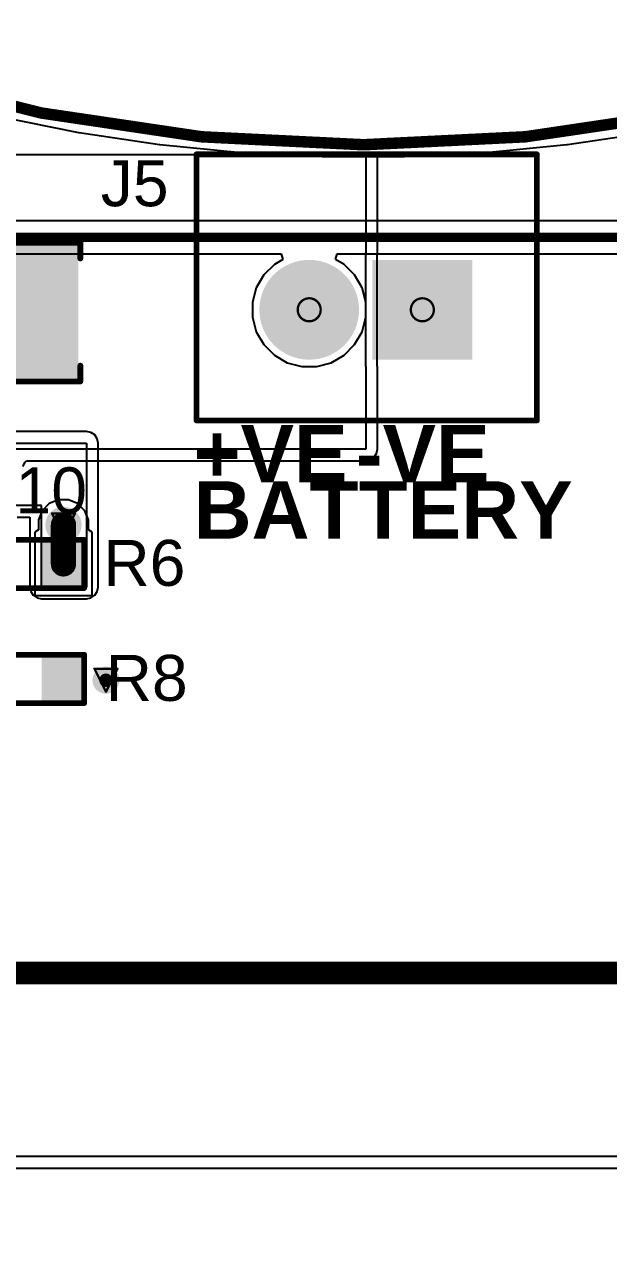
# Model space of a CAD drawing. Header units: inches. Extents: x -89 to 427, y -87 to 99.
# Drawn here: x -7.5 to 5.42, y -60.65 to -33.85 of the extents above; entities that cross this region are included whole.
import ezdxf

# ---------------------------------------------------------------- set-up
doc = ezdxf.new("R2010")
doc.units = ezdxf.units.IN
for name, color, linetype in [('Board_Outline', 56, 'Continuous'), ('Bottom Layer', 5, 'Continuous'), ('Bottom Solder', 6, 'Continuous'), ('Drill Drawing', 1, 'Continuous'), ('Multi-Layer', 9, 'Continuous'), ('Pad Holes', 156, 'Continuous'), ('Top Layer', 1, 'Continuous'), ('Top Overlay', 2, 'Continuous'), ('Top Paste', 8, 'Continuous'), ('Top Solder', 216, 'Continuous'), ('Via Holes', 16, 'Continuous')]:
    doc.layers.add(name, color=color, linetype=linetype)
doc.styles.add('Arial', font='', dxfattribs={"height": 0.2})
doc.styles.add('Arial_Bold', font='', dxfattribs={"height": 0.2})
doc.styles.get('Arial').set_extended_font_data('Arial')
doc.styles.get('Arial_Bold').set_extended_font_data('Arial', bold=True)

msp = doc.modelspace()

# ---------------------------------------------------------------- hatches: boundary and pattern name
at = {"layer": 'Bottom Layer'}
h = msp.add_hatch(color=5, dxfattribs=at)
edge = h.paths.add_edge_path()
edge.add_arc((-1.199, -40.157), 1, 0, 360)
msp.add_hatch(color=5, dxfattribs=at).paths.add_polyline_path([(2.301, -41.157), (0.301, -41.157), (0.301, -39.157), (2.301, -39.157)])
h = msp.add_hatch(color=5, dxfattribs=at)
edge = h.paths.add_edge_path()
edge.add_arc((-6.629, -44.907), 0.3, 0, 360)
h = msp.add_hatch(color=5, dxfattribs=at)
edge = h.paths.add_edge_path()
edge.add_arc((-5.69, -48.336), 0.3, 0, 360)
at = {"layer": 'Bottom Solder'}
h = msp.add_hatch(color=6, dxfattribs=at)
edge = h.paths.add_edge_path()
edge.add_arc((-1.199, -40.157), 1.102, 0, 360)
msp.add_hatch(color=6, dxfattribs=at).paths.add_polyline_path([(2.402, -41.259), (0.199, -41.259), (0.199, -39.056), (2.402, -39.056)])
h = msp.add_hatch(color=6, dxfattribs=at)
edge = h.paths.add_edge_path()
edge.add_arc((-6.629, -44.907), 0.402, 0, 360)
at = {"layer": 'Multi-Layer'}
h = msp.add_hatch(color=9, dxfattribs=at)
edge = h.paths.add_edge_path()
edge.add_arc((-1.199, -40.157), 1, 0, 360)
msp.add_hatch(color=9, dxfattribs=at).paths.add_polyline_path([(2.301, -41.157), (0.301, -41.157), (0.301, -39.157), (2.301, -39.157)])
at = {"layer": 'Pad Holes'}
h = msp.add_hatch(color=7, dxfattribs=at)
edge = h.paths.add_edge_path()
edge.add_arc((-1.199, -40.157), 0.5, 0, 360)
h = msp.add_hatch(color=7, dxfattribs=at)
edge = h.paths.add_edge_path()
edge.add_arc((1.301, -40.157), 0.5, 0, 360)
at = {"layer": 'Top Layer'}
for points in [[(-7.998, -38.808), (-6.398, -38.808), (-6.398, -41.608), (-7.998, -41.608)], [(2.301, -41.157), (0.301, -41.157), (0.301, -39.157), (2.301, -39.157)], [(-7.01, -46.213), (-7.01, -45.324), (-6.248, -45.324), (-6.248, -46.213)], [(-7.01, -48.753), (-7.01, -47.864), (-6.248, -47.864), (-6.248, -48.753)]]:
    msp.add_hatch(color=1, dxfattribs=at).paths.add_polyline_path(points)
h = msp.add_hatch(color=1, dxfattribs=at)
edge = h.paths.add_edge_path()
edge.add_arc((-1.199, -40.157), 1, 0, 360)
h = msp.add_hatch(color=1, dxfattribs=at)
edge = h.paths.add_edge_path()
edge.add_arc((-6.629, -44.907), 0.3, 0, 360)
h = msp.add_hatch(color=1, dxfattribs=at)
edge = h.paths.add_edge_path()
edge.add_arc((-5.69, -48.336), 0.3, 0, 360)
at = {"layer": 'Top Paste'}
for points in [[(-7.998, -38.808), (-6.398, -38.808), (-6.398, -41.608), (-7.998, -41.608)], [(-7.01, -46.213), (-7.01, -45.324), (-6.248, -45.324), (-6.248, -46.213)], [(-7.01, -48.753), (-7.01, -47.864), (-6.248, -47.864), (-6.248, -48.753)]]:
    msp.add_hatch(color=8, dxfattribs=at).paths.add_polyline_path(points)
at = {"layer": 'Top Solder'}
for points in [[(-8.1, -38.707), (-6.297, -38.707), (-6.297, -41.71), (-8.1, -41.71)], [(2.402, -41.259), (0.199, -41.259), (0.199, -39.056), (2.402, -39.056)], [(-7.112, -46.314), (-7.112, -45.222), (-6.147, -45.222), (-6.147, -46.314)], [(-7.112, -48.854), (-7.112, -47.762), (-6.147, -47.762), (-6.147, -48.854)]]:
    msp.add_hatch(color=216, dxfattribs=at).paths.add_polyline_path(points)
h = msp.add_hatch(color=216, dxfattribs=at)
edge = h.paths.add_edge_path()
edge.add_arc((-1.199, -40.157), 1.102, 0, 360)
h = msp.add_hatch(color=216, dxfattribs=at)
edge = h.paths.add_edge_path()
edge.add_arc((-6.629, -44.907), 0.402, 0, 360)
at = {"layer": 'Via Holes'}
h = msp.add_hatch(color=7, dxfattribs=at)
edge = h.paths.add_edge_path()
edge.add_arc((-6.629, -44.907), 0.15, 0, 360)
h = msp.add_hatch(color=7, dxfattribs=at)
edge = h.paths.add_edge_path()
edge.add_arc((-5.69, -48.336), 0.15, 0, 360)

# ---------------------------------------------------------------- linework, layer by layer
at = {"layer": 'Board_Outline'}
for points in [[(87.312, 0, 0.254, 0.254, 1), (-87.312, 0, 0.254, 0.254, 1)], [(36.513, 0, 0.254, 0.254, 1), (-36.513, 0, 0.254, 0.254, 1)]]:
    msp.add_lwpolyline(points, format="xyseb", close=True, dxfattribs=at)
at = {"layer": 'Bottom Layer'}
for p, q in [((-8.053, -35.89), (-6.295, -36.24)), ((-6.295, -36.24), (-6.288, -36.24)), ((-6.288, -36.24), (-6.282, -36.242)), ((-6.282, -36.242), (-4.509, -36.505)), ((4.509, -36.505), (6.282, -36.242)), ((-4.509, -36.505), (-4.502, -36.505)), ((-4.502, -36.505), (-4.496, -36.507)), ((-4.496, -36.507), (-2.712, -36.682)), ((-2.712, -36.682), (-2.706, -36.682)), ((-2.706, -36.682), (-2.7, -36.683)), ((-2.7, -36.683), (-0.909, -36.771)), ((0.909, -36.771), (2.7, -36.683)), ((2.7, -36.683), (2.706, -36.682)), ((2.706, -36.682), (2.712, -36.682)), ((2.712, -36.682), (4.496, -36.507)), ((4.496, -36.507), (4.502, -36.505)), ((4.502, -36.505), (4.509, -36.505)), ((-0.909, -36.771), (-0.903, -36.77)), ((-0.903, -36.77), (-0.896, -36.771)), ((-0.896, -36.771), (0.896, -36.771)), ((0.896, -36.771), (0.903, -36.77)), ((0.903, -36.77), (0.909, -36.771)), ((59.387, -38.195), (-34.597, -38.195)), ((-34.747, -38.92), (-1.818, -38.92)), ((-1.784, -39.047), (-1.969, -39.154)), ((-1.818, -38.92), (-1.784, -39.047)), ((-0.615, -39.047), (-0.581, -38.92)), ((-0.429, -39.154), (-0.615, -39.047)), ((-0.581, -38.92), (59.538, -38.92)), ((-1.969, -39.154), (-2.203, -39.387)), ((-0.196, -39.387), (-0.429, -39.154)), ((-2.203, -39.387), (-2.368, -39.673)), ((-0.031, -39.673), (-0.196, -39.387)), ((-2.368, -39.673), (-2.453, -39.992)), ((0.055, -39.992), (-0.031, -39.673)), ((-2.453, -39.992), (-2.453, -40.322)), ((0.055, -40.322), (0.055, -39.992)), ((-2.453, -40.322), (-2.368, -40.641)), ((-0.031, -40.641), (0.055, -40.322)), ((-2.368, -40.641), (-2.203, -40.927)), ((-0.196, -40.927), (-0.031, -40.641)), ((-2.203, -40.927), (-1.969, -41.161)), ((-0.429, -41.161), (-0.196, -40.927)), ((-1.969, -41.161), (-1.683, -41.326)), ((-0.715, -41.326), (-0.429, -41.161)), ((-1.683, -41.326), (-1.364, -41.411)), ((-1.364, -41.411), (-1.034, -41.411)), ((-1.034, -41.411), (-0.715, -41.326)), ((-6.121, -42.845), (-40.685, -42.845)), ((-6.022, -42.865), (-6.121, -42.845)), ((-5.938, -42.921), (-6.022, -42.865)), ((-40.685, -43.104), (-6.121, -43.104)), ((-6.121, -43.104), (-6.121, -46.279)), ((-5.882, -43.005), (-5.938, -42.921)), ((-5.862, -43.104), (-5.882, -43.005)), ((-5.862, -46.279), (-5.862, -43.104)), ((-7.112, -44.475), (-7.776, -44.475)), ((-7.112, -46.279), (-7.112, -44.475)), ((-7.65, -44.734), (-7.371, -44.734)), ((-7.371, -44.734), (-7.371, -46.279)), ((-7.371, -46.279), (-7.351, -46.378)), ((-6.121, -46.279), (-7.112, -46.279)), ((-5.882, -46.378), (-5.862, -46.279)), ((-7.351, -46.378), (-7.295, -46.462)), ((-7.295, -46.462), (-7.211, -46.518)), ((-7.211, -46.518), (-7.112, -46.538)), ((-7.112, -46.538), (-6.121, -46.538)), ((-6.121, -46.538), (-6.022, -46.518)), ((-6.022, -46.518), (-5.938, -46.462)), ((-5.938, -46.462), (-5.882, -46.378))]:
    msp.add_line(p, q, dxfattribs=at)
msp.add_lwpolyline([(-34.747, -38.557, 0.203, 0.203, 0), (59.538, -38.557, 0.203, 0.203, 0)], format="xyseb", dxfattribs=at)
at = {"layer": 'Drill Drawing'}
for points in [[(-0.945, -40.157, 0.0508, 0.0508, 1), (-1.453, -40.157, 0.0508, 0.0508, 1)], [(1.555, -40.157, 0.0508, 0.0508, 1), (1.047, -40.157, 0.0508, 0.0508, 1)], [(-1.466, -40.157, 0.0254, 0.0254, 1), (-1.441, -40.157, 0.0254, 0.0254, 1)], [(-0.958, -40.157, 0.0254, 0.0254, 1), (-0.933, -40.157, 0.0254, 0.0254, 1)], [(1.034, -40.157, 0.0254, 0.0254, 1), (1.059, -40.157, 0.0254, 0.0254, 1)], [(1.542, -40.157, 0.0254, 0.0254, 1), (1.567, -40.157, 0.0254, 0.0254, 1)], [(-6.896, -44.653, 0.0254, 0.0254, 1), (-6.871, -44.653, 0.0254, 0.0254, 1)], [(-6.896, -44.653, 0.0254, 0.0254, 1), (-6.871, -44.653, 0.0254, 0.0254, 1)], [(-6.388, -44.653, 0.0254, 0.0254, 1), (-6.363, -44.653, 0.0254, 0.0254, 1)], [(-6.388, -44.653, 0.0254, 0.0254, 1), (-6.363, -44.653, 0.0254, 0.0254, 1)], [(-6.642, -45.161, 0.0254, 0.0254, 1), (-6.617, -45.161, 0.0254, 0.0254, 1)], [(-6.642, -45.161, 0.0254, 0.0254, 1), (-6.617, -45.161, 0.0254, 0.0254, 1)], [(-5.956, -48.082, 0.0254, 0.0254, 1), (-5.931, -48.082, 0.0254, 0.0254, 1)], [(-5.956, -48.082, 0.0254, 0.0254, 1), (-5.931, -48.082, 0.0254, 0.0254, 1)], [(-5.448, -48.082, 0.0254, 0.0254, 1), (-5.423, -48.082, 0.0254, 0.0254, 1)], [(-5.448, -48.082, 0.0254, 0.0254, 1), (-5.423, -48.082, 0.0254, 0.0254, 1)], [(-5.702, -48.59, 0.0254, 0.0254, 1), (-5.677, -48.59, 0.0254, 0.0254, 1)], [(-5.702, -48.59, 0.0254, 0.0254, 1), (-5.677, -48.59, 0.0254, 0.0254, 1)]]:
    msp.add_lwpolyline(points, format="xyseb", close=True, dxfattribs=at)
for points in [[(-6.883, -44.653, 0.0508, 0.0508, 0), (-6.375, -44.653, 0.0508, 0.0508, 0)], [(-6.883, -44.653, 0.0508, 0.0508, 0), (-6.629, -45.161, 0.0508, 0.0508, 0)], [(-6.629, -45.161, 0.0508, 0.0508, 0), (-6.375, -44.653, 0.0508, 0.0508, 0)], [(-5.944, -48.082, 0.0508, 0.0508, 0), (-5.436, -48.082, 0.0508, 0.0508, 0)], [(-5.944, -48.082, 0.0508, 0.0508, 0), (-5.69, -48.59, 0.0508, 0.0508, 0)], [(-5.69, -48.59, 0.0508, 0.0508, 0), (-5.436, -48.082, 0.0508, 0.0508, 0)]]:
    msp.add_lwpolyline(points, format="xyseb", dxfattribs=at)
at = {"layer": 'Multi-Layer'}
for p, q in [((-8.002, -35.636), (-6.244, -35.986)), ((-6.244, -35.986), (-4.471, -36.249)), ((4.471, -36.249), (6.244, -35.986)), ((-4.471, -36.249), (-2.687, -36.425)), ((-2.687, -36.425), (-0.896, -36.513)), ((0.896, -36.513), (2.687, -36.425)), ((2.687, -36.425), (4.471, -36.249)), ((-0.896, -36.513), (0, -36.513)), ((0, -36.513), (0.896, -36.513))]:
    msp.add_line(p, q, dxfattribs=at)
at = {"layer": 'Top Layer'}
for p, q in [((4.509, -36.505), (6.282, -36.242)), ((0.909, -36.771), (2.7, -36.683)), ((2.7, -36.683), (2.706, -36.682)), ((2.706, -36.682), (2.712, -36.682)), ((2.712, -36.682), (4.496, -36.507)), ((4.496, -36.507), (4.502, -36.505)), ((4.502, -36.505), (4.509, -36.505)), ((-8.661, -36.728), (-1.78, -36.728)), ((-1.78, -36.728), (-0.909, -36.771)), ((-0.909, -36.771), (-0.903, -36.77)), ((-0.903, -36.77), (-0.896, -36.771)), ((-0.896, -36.771), (0.051, -36.771)), ((0.051, -36.771), (0.051, -38.049)), ((0.31, -38.049), (0.31, -36.771)), ((0.31, -36.771), (0.896, -36.771)), ((0.896, -36.771), (0.903, -36.77)), ((0.903, -36.77), (0.909, -36.771)), ((0.051, -38.049), (0.051, -38.903)), ((0.31, -38.903), (0.31, -38.049)), ((0.051, -38.903), (0.047, -38.903)), ((0.047, -38.903), (0.047, -41.411)), ((0.306, -38.924), (0.31, -38.903)), ((0.306, -41.391), (0.306, -38.924)), ((0.047, -41.411), (0.051, -41.411)), ((0.051, -41.411), (0.051, -43.231)), ((0.31, -41.411), (0.306, -41.391)), ((0.31, -43.231), (0.31, -41.411)), ((0.051, -43.231), (-14.808, -43.231)), ((0.234, -43.414), (0.29, -43.33)), ((0.29, -43.33), (0.31, -43.231)), ((-7.528, -43.617), (-7.478, -43.525)), ((-7.478, -43.525), (-7.447, -43.49)), ((-7.447, -43.49), (0.051, -43.49)), ((0.051, -43.49), (0.15, -43.47)), ((0.15, -43.47), (0.234, -43.414)), ((-6.943, -44.438), (-7.099, -44.593)), ((-6.74, -44.353), (-6.943, -44.438)), ((-6.519, -44.353), (-6.74, -44.353)), ((-6.316, -44.438), (-6.519, -44.353)), ((-6.16, -44.593), (-6.316, -44.438)), ((-7.099, -44.593), (-7.183, -44.797)), ((-6.075, -44.797), (-6.16, -44.593)), ((-7.183, -44.797), (-7.183, -45.017)), ((-6.075, -45.017), (-6.075, -44.797)), ((-7.183, -45.017), (-7.264, -45.07)), ((-7.264, -45.07), (-7.264, -45.07)), ((-7.264, -45.07), (-7.264, -46.467)), ((-5.994, -45.07), (-6.075, -45.017)), ((-5.994, -46.467), (-5.994, -45.07)), ((-5.994, -45.07), (-5.994, -45.07)), ((-7.264, -46.467), (-5.994, -46.467)), ((36.8, -54.707), (-17.47, -54.707)), ((-20.041, -54.966), (37.059, -54.966)), ((43.383, -58.852), (-20.041, -58.852)), ((-20.041, -59.111), (43.383, -59.111))]:
    msp.add_line(p, q, dxfattribs=at)
msp.add_lwpolyline([(-6.629, -45.768, 0.559, 0.559, 0), (-6.629, -44.907, 0.559, 0.559, 0)], format="xyseb", dxfattribs=at)
for points in [[(-6.769, -44.907, 0.279, 0.279, 1), (-6.49, -44.907, 0.279, 0.279, 1)], [(-6.769, -45.768, 0.279, 0.279, 1), (-6.49, -45.768, 0.279, 0.279, 1)]]:
    msp.add_lwpolyline(points, format="xyseb", close=True, dxfattribs=at)
at = {"layer": 'Top Overlay'}
for points in [[(-3.689, -42.599, 0.127, 0.127, 0), (-3.689, -36.725, 0.127, 0.127, 0)], [(-3.689, -36.725, 0.127, 0.127, 0), (3.833, -36.725, 0.127, 0.127, 0)], [(3.833, -42.599, 0.127, 0.127, 0), (3.833, -36.725, 0.127, 0.127, 0)], [(-12.081, -38.675, 0.127, 0.127, 0), (-6.256, -38.675, 0.127, 0.127, 0)], [(-6.256, -39.025, 0.127, 0.127, 0), (-6.256, -38.675, 0.127, 0.127, 0)], [(-6.256, -41.741, 0.127, 0.127, 0), (-6.256, -41.391, 0.127, 0.127, 0)], [(-12.081, -41.741, 0.127, 0.127, 0), (-6.256, -41.741, 0.127, 0.127, 0)], [(-3.689, -42.599, 0.127, 0.127, 0), (3.833, -42.599, 0.127, 0.127, 0)], [(-8.611, -45.235, 0.127, 0.127, 0), (-6.172, -45.235, 0.127, 0.127, 0)], [(-6.172, -46.302, 0.127, 0.127, 0), (-6.172, -45.235, 0.127, 0.127, 0)], [(-8.611, -46.302, 0.127, 0.127, 0), (-6.172, -46.302, 0.127, 0.127, 0)], [(-8.611, -47.775, 0.127, 0.127, 0), (-6.172, -47.775, 0.127, 0.127, 0)], [(-6.172, -48.842, 0.127, 0.127, 0), (-6.172, -47.775, 0.127, 0.127, 0)], [(-8.611, -48.842, 0.127, 0.127, 0), (-6.172, -48.842, 0.127, 0.127, 0)], [(-38.493, -54.802, 0.5, 0.5, 0), (38.507, -54.802, 0.5, 0.5, 0)]]:
    msp.add_lwpolyline(points, format="xyseb", dxfattribs=at)
for points in [[(-3.721, -36.725, 0.0635, 0.0635, 1), (-3.657, -36.725, 0.0635, 0.0635, 1)], [(-3.721, -36.725, 0.0635, 0.0635, 1), (-3.657, -36.725, 0.0635, 0.0635, 1)], [(3.801, -36.725, 0.0635, 0.0635, 1), (3.865, -36.725, 0.0635, 0.0635, 1)], [(3.801, -36.725, 0.0635, 0.0635, 1), (3.865, -36.725, 0.0635, 0.0635, 1)], [(-6.288, -38.675, 0.0635, 0.0635, 1), (-6.224, -38.675, 0.0635, 0.0635, 1)], [(-6.288, -38.675, 0.0635, 0.0635, 1), (-6.224, -38.675, 0.0635, 0.0635, 1)], [(-6.288, -39.025, 0.0635, 0.0635, 1), (-6.224, -39.025, 0.0635, 0.0635, 1)], [(-6.288, -41.391, 0.0635, 0.0635, 1), (-6.224, -41.391, 0.0635, 0.0635, 1)], [(-6.288, -41.741, 0.0635, 0.0635, 1), (-6.224, -41.741, 0.0635, 0.0635, 1)], [(-6.288, -41.741, 0.0635, 0.0635, 1), (-6.224, -41.741, 0.0635, 0.0635, 1)], [(-3.721, -42.599, 0.0635, 0.0635, 1), (-3.657, -42.599, 0.0635, 0.0635, 1)], [(-3.721, -42.599, 0.0635, 0.0635, 1), (-3.657, -42.599, 0.0635, 0.0635, 1)], [(3.801, -42.599, 0.0635, 0.0635, 1), (3.865, -42.599, 0.0635, 0.0635, 1)], [(3.801, -42.599, 0.0635, 0.0635, 1), (3.865, -42.599, 0.0635, 0.0635, 1)], [(-6.204, -45.235, 0.0635, 0.0635, 1), (-6.14, -45.235, 0.0635, 0.0635, 1)], [(-6.204, -45.235, 0.0635, 0.0635, 1), (-6.14, -45.235, 0.0635, 0.0635, 1)], [(-6.204, -46.302, 0.0635, 0.0635, 1), (-6.14, -46.302, 0.0635, 0.0635, 1)], [(-6.204, -46.302, 0.0635, 0.0635, 1), (-6.14, -46.302, 0.0635, 0.0635, 1)], [(-6.204, -47.775, 0.0635, 0.0635, 1), (-6.14, -47.775, 0.0635, 0.0635, 1)], [(-6.204, -47.775, 0.0635, 0.0635, 1), (-6.14, -47.775, 0.0635, 0.0635, 1)], [(-6.204, -48.842, 0.0635, 0.0635, 1), (-6.14, -48.842, 0.0635, 0.0635, 1)], [(-6.204, -48.842, 0.0635, 0.0635, 1), (-6.14, -48.842, 0.0635, 0.0635, 1)]]:
    msp.add_lwpolyline(points, format="xyseb", close=True, dxfattribs=at)

# ---------------------------------------------------------------- texts
at = {"layer": 'Top Overlay', "style": 'Arial'}
for s, p in [('J5', (-5.805, -37.871)), ('C10', (-8.712, -44.653)), ('R6', (-5.749, -46.253)), ('R8', (-5.698, -48.793))]:
    msp.add_text(s, height=1.016, dxfattribs=at).set_placement(p)
at = {"layer": 'Top Overlay', "style": 'Arial_Bold'}
for s, p in [('+VE', (-3.753, -43.968)), ('-VE', (-0.17, -43.968)), ('BATTERY', (-3.753, -45.212))]:
    msp.add_text(s, height=1.27, rotation=360, dxfattribs=at).set_placement(p)

doc.saveas('drawing.dxf')
